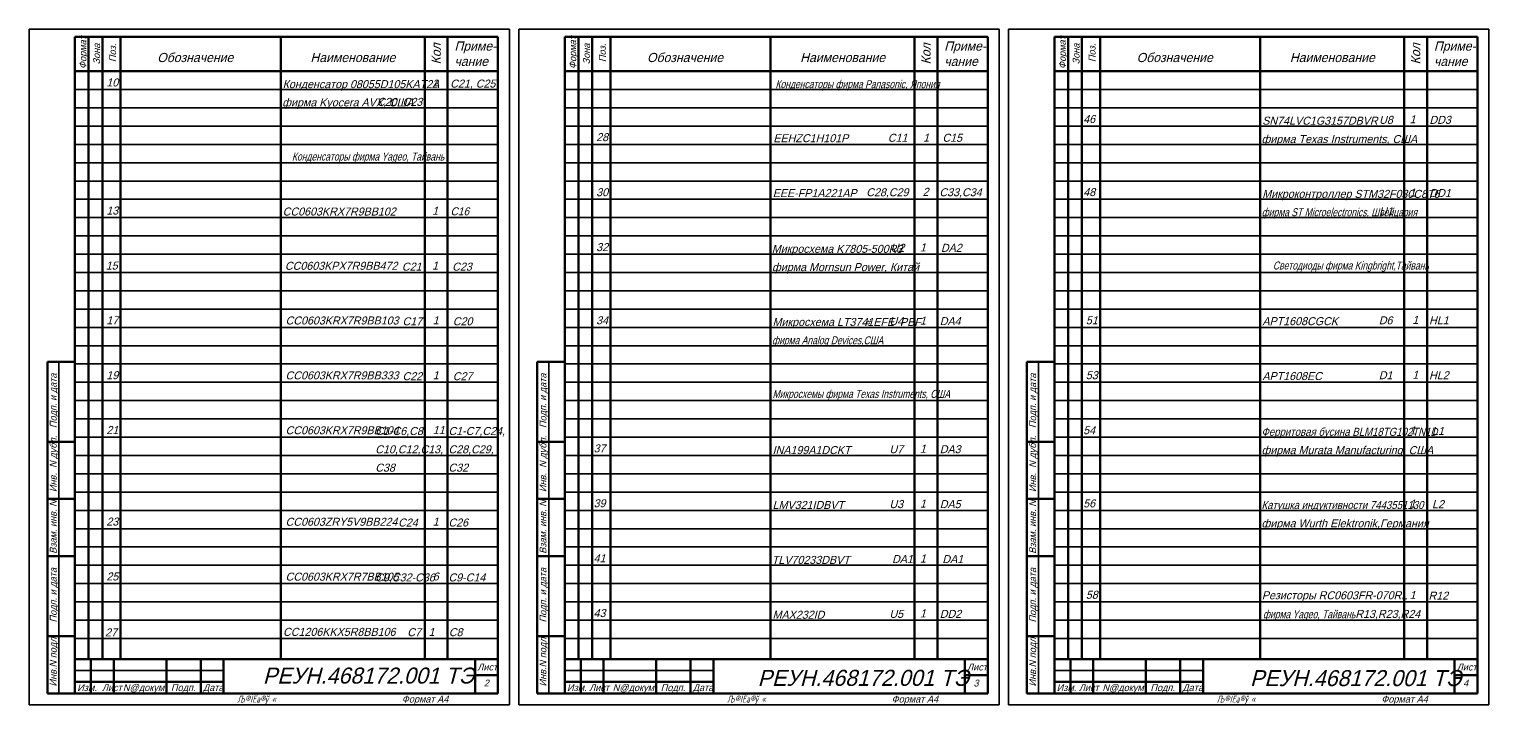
# Model space of a CAD drawing. Extents: x 23089 to 26268, y -1278 to -524.
# Drawn here: x 23942 to 24581, y -943 to -648 of the extents above; entities that cross this region are included whole.
import ezdxf

# ---------------------------------------------------------------- set-up
doc = ezdxf.new("R2010")
doc.units = 0
doc.header["$MEASUREMENT"] = 0
doc.layers.get('Defpoints').update_dxf_attribs({"color": 8, "linetype": 'CONTINUOUS'})
doc.layers.add('CONTUR', color=7, linetype='CONTINUOUS', lineweight=50)
doc.layers.add('DIM', color=1, linetype='CONTINUOUS', lineweight=35)
doc.layers.add('TEXT', color=1, linetype='CONTINUOUS')
doc.styles.add('ECKD', font='ec5cdwin.shx', dxfattribs={"oblique": 15})
doc.styles.add('ESKD', font='eskd', dxfattribs={"width": 0.9, "oblique": 15, "height": 4})

msp = doc.modelspace()

# ---------------------------------------------------------------- linework, layer by layer
at = {"layer": 'CONTUR'}
for p, q in [((23962.464, -651.449), (24147.464, -651.449)), ((23962.464, -938.449), (23962.464, -651.449)), ((23968.464, -651.449), (23968.464, -923.449)), ((23974.464, -651.449), (23974.464, -923.449)), ((23982.464, -651.449), (23982.464, -923.449)), ((24052.464, -651.449), (24052.464, -923.449)), ((24115.464, -651.449), (24115.464, -923.449)), ((24125.464, -651.449), (24125.464, -923.449)), ((24147.464, -651.449), (24147.464, -938.449)), ((24176.681, -938.449), (24176.681, -651.449)), ((24176.681, -651.449), (24361.681, -651.449)), ((24182.681, -651.449), (24182.681, -923.449)), ((24188.681, -651.449), (24188.681, -923.449)), ((24196.681, -651.449), (24196.681, -923.449)), ((24266.681, -651.449), (24266.681, -923.449)), ((24329.681, -651.449), (24329.681, -923.449)), ((24339.681, -651.449), (24339.681, -923.449)), ((24361.681, -651.449), (24361.681, -938.449)), ((24390.842, -938.449), (24390.842, -651.449)), ((24390.842, -651.449), (24575.842, -651.449)), ((24396.842, -651.449), (24396.842, -923.449)), ((24402.842, -651.449), (24402.842, -923.449)), ((24410.842, -651.449), (24410.842, -923.449)), ((24480.842, -651.449), (24480.842, -923.449)), ((24543.842, -651.449), (24543.842, -923.449)), ((24553.842, -651.449), (24553.842, -923.449)), ((24575.842, -651.449), (24575.842, -938.449)), ((23962.464, -666.449), (24147.464, -666.449)), ((24176.681, -666.449), (24361.681, -666.449)), ((24390.842, -666.449), (24575.842, -666.449)), ((23950.464, -828.449), (23950.464, -793.449)), ((23950.464, -793.449), (23962.464, -793.449)), ((24164.681, -828.449), (24164.681, -793.449)), ((24164.681, -793.449), (24176.681, -793.449)), ((24378.842, -828.449), (24378.842, -793.449)), ((24378.842, -793.449), (24390.842, -793.449)), ((23950.464, -853.449), (23950.464, -828.449)), ((23950.464, -828.449), (23962.464, -828.449)), ((23962.464, -828.449), (23950.464, -828.449)), ((24164.681, -828.449), (24176.681, -828.449)), ((24176.681, -828.449), (24164.681, -828.449)), ((24164.681, -853.449), (24164.681, -828.449)), ((24378.842, -828.449), (24390.842, -828.449)), ((24390.842, -828.449), (24378.842, -828.449)), ((24378.842, -853.449), (24378.842, -828.449)), ((23950.464, -878.449), (23950.464, -853.449)), ((23950.464, -853.449), (23962.464, -853.449)), ((23962.464, -853.449), (23950.464, -853.449)), ((24164.681, -878.449), (24164.681, -853.449)), ((24164.681, -853.449), (24176.681, -853.449)), ((24176.681, -853.449), (24164.681, -853.449)), ((24378.842, -878.449), (24378.842, -853.449)), ((24378.842, -853.449), (24390.842, -853.449)), ((24390.842, -853.449), (24378.842, -853.449)), ((23950.464, -913.449), (23950.464, -878.449)), ((23950.464, -878.449), (23962.464, -878.449)), ((23962.464, -878.449), (23950.464, -878.449)), ((24164.681, -913.449), (24164.681, -878.449)), ((24164.681, -878.449), (24176.681, -878.449)), ((24176.681, -878.449), (24164.681, -878.449)), ((24378.842, -913.449), (24378.842, -878.449)), ((24378.842, -878.449), (24390.842, -878.449)), ((24390.842, -878.449), (24378.842, -878.449)), ((23950.464, -913.449), (23962.464, -913.449)), ((23962.464, -913.449), (23950.464, -913.449)), ((23950.464, -938.449), (23950.464, -913.449)), ((24164.681, -938.449), (24164.681, -913.449)), ((24164.681, -913.449), (24176.681, -913.449)), ((24176.681, -913.449), (24164.681, -913.449)), ((24378.842, -938.449), (24378.842, -913.449)), ((24378.842, -913.449), (24390.842, -913.449)), ((24390.842, -913.449), (24378.842, -913.449)), ((23962.464, -923.449), (24147.464, -923.449)), ((23969.464, -923.449), (23969.464, -938.449)), ((23979.464, -923.449), (23979.464, -938.449)), ((24002.464, -923.449), (24002.464, -938.449)), ((24017.464, -923.449), (24017.464, -938.449)), ((24027.464, -923.449), (24027.464, -938.449)), ((24137.464, -923.449), (24137.464, -938.449)), ((24176.681, -923.449), (24361.681, -923.449)), ((24183.681, -923.449), (24183.681, -938.449)), ((24193.681, -923.449), (24193.681, -938.449)), ((24216.681, -923.449), (24216.681, -938.449)), ((24231.681, -923.449), (24231.681, -938.449)), ((24241.681, -923.449), (24241.681, -938.449)), ((24351.681, -923.449), (24351.681, -938.449)), ((24390.842, -923.449), (24575.842, -923.449)), ((24397.842, -923.449), (24397.842, -938.449)), ((24407.842, -923.449), (24407.842, -938.449)), ((24430.842, -923.449), (24430.842, -938.449)), ((24445.842, -923.449), (24445.842, -938.449)), ((24455.842, -923.449), (24455.842, -938.449)), ((24565.842, -923.449), (24565.842, -938.449)), ((24137.464, -930.449), (24147.464, -930.449)), ((24351.681, -930.449), (24361.681, -930.449)), ((24565.842, -930.449), (24575.842, -930.449)), ((23962.464, -933.449), (24027.464, -933.449)), ((24176.681, -933.449), (24241.681, -933.449)), ((24390.842, -933.449), (24455.842, -933.449)), ((23962.464, -938.449), (23950.464, -938.449)), ((24147.464, -938.449), (23962.464, -938.449)), ((24176.681, -938.449), (24164.681, -938.449)), ((24361.681, -938.449), (24176.681, -938.449)), ((24390.842, -938.449), (24378.842, -938.449)), ((24575.842, -938.449), (24390.842, -938.449))]:
    msp.add_line(p, q, dxfattribs=at)
at = {"layer": 'DIM'}
for p, q in [((23942.464, -943.449), (23942.464, -648.075)), ((23942.464, -648.075), (24152.464, -648.075)), ((24152.464, -648.075), (24152.464, -943.449)), ((24156.681, -943.449), (24156.681, -648.075)), ((24156.681, -648.075), (24366.681, -648.075)), ((24366.681, -648.075), (24366.681, -943.449)), ((24370.842, -943.449), (24370.842, -648.075)), ((24370.842, -648.075), (24580.842, -648.075)), ((24580.842, -648.075), (24580.842, -943.449)), ((23962.464, -674.449), (24147.464, -674.449)), ((24176.681, -674.449), (24361.681, -674.449)), ((24390.842, -674.449), (24575.842, -674.449)), ((23962.464, -682.449), (24147.464, -682.449)), ((24176.681, -682.449), (24361.681, -682.449)), ((24390.842, -682.449), (24575.842, -682.449)), ((23962.464, -690.449), (24147.464, -690.449)), ((24176.681, -690.449), (24361.681, -690.449)), ((24390.842, -690.449), (24575.842, -690.449)), ((23962.464, -698.449), (24147.464, -698.449)), ((24176.681, -698.449), (24361.681, -698.449)), ((24390.842, -698.449), (24575.842, -698.449)), ((23962.464, -706.449), (24147.464, -706.449)), ((24176.681, -706.449), (24361.681, -706.449)), ((24390.842, -706.449), (24575.842, -706.449)), ((23962.464, -714.449), (24147.464, -714.449)), ((24176.681, -714.449), (24361.681, -714.449)), ((24390.842, -714.449), (24575.842, -714.449)), ((23962.464, -722.449), (24147.464, -722.449)), ((24176.681, -722.449), (24361.681, -722.449)), ((24390.842, -722.449), (24575.842, -722.449)), ((23962.464, -730.449), (24147.464, -730.449)), ((24176.681, -730.449), (24361.681, -730.449)), ((24390.842, -730.449), (24575.842, -730.449)), ((23962.464, -738.449), (24147.464, -738.449)), ((24176.681, -738.449), (24361.681, -738.449)), ((24390.842, -738.449), (24575.842, -738.449)), ((23962.464, -746.449), (24147.464, -746.449)), ((24176.681, -746.449), (24361.681, -746.449)), ((24390.842, -746.449), (24575.842, -746.449)), ((23962.464, -754.449), (24147.464, -754.449)), ((24176.681, -754.449), (24361.681, -754.449)), ((24390.842, -754.449), (24575.842, -754.449)), ((23962.464, -762.449), (24147.464, -762.449)), ((24176.681, -762.449), (24361.681, -762.449)), ((24390.842, -762.449), (24575.842, -762.449)), ((23962.464, -770.449), (24147.464, -770.449)), ((24176.681, -770.449), (24361.681, -770.449)), ((24390.842, -770.449), (24575.842, -770.449)), ((23962.464, -778.449), (24147.464, -778.449)), ((24176.681, -778.449), (24361.681, -778.449)), ((24390.842, -778.449), (24575.842, -778.449)), ((23962.464, -786.449), (24147.464, -786.449)), ((24176.681, -786.449), (24361.681, -786.449)), ((24390.842, -786.449), (24575.842, -786.449)), ((23955.464, -793.449), (23955.464, -938.449)), ((23962.464, -794.449), (24147.464, -794.449)), ((24169.681, -793.449), (24169.681, -938.449)), ((24176.681, -794.449), (24361.681, -794.449)), ((24383.842, -793.449), (24383.842, -938.449)), ((24390.842, -794.449), (24575.842, -794.449)), ((23962.464, -802.449), (24147.464, -802.449)), ((24176.681, -802.449), (24361.681, -802.449)), ((24390.842, -802.449), (24575.842, -802.449)), ((23962.464, -810.449), (24147.464, -810.449)), ((24176.681, -810.449), (24361.681, -810.449)), ((24390.842, -810.449), (24575.842, -810.449)), ((23962.464, -818.449), (24147.464, -818.449)), ((24176.681, -818.449), (24361.681, -818.449)), ((24390.842, -818.449), (24575.842, -818.449)), ((23962.464, -826.449), (24147.464, -826.449)), ((24176.681, -826.449), (24361.681, -826.449)), ((24390.842, -826.449), (24575.842, -826.449)), ((23962.464, -834.449), (24147.464, -834.449)), ((24176.681, -834.449), (24361.681, -834.449)), ((24390.842, -834.449), (24575.842, -834.449)), ((23962.464, -842.449), (24147.464, -842.449)), ((24176.681, -842.449), (24361.681, -842.449)), ((24390.842, -842.449), (24575.842, -842.449)), ((23962.464, -850.449), (24147.464, -850.449)), ((24176.681, -850.449), (24361.681, -850.449)), ((24390.842, -850.449), (24575.842, -850.449)), ((23962.464, -858.449), (24147.464, -858.449)), ((24176.681, -858.449), (24361.681, -858.449)), ((24390.842, -858.449), (24575.842, -858.449)), ((23962.464, -866.449), (24147.464, -866.449)), ((24176.681, -866.449), (24361.681, -866.449)), ((24390.842, -866.449), (24575.842, -866.449)), ((23962.464, -874.449), (24147.464, -874.449)), ((24176.681, -874.449), (24361.681, -874.449)), ((24390.842, -874.449), (24575.842, -874.449)), ((23962.464, -882.449), (24147.464, -882.449)), ((24176.681, -882.449), (24361.681, -882.449)), ((24390.842, -882.449), (24575.842, -882.449)), ((23962.464, -890.449), (24147.464, -890.449)), ((24176.681, -890.449), (24361.681, -890.449)), ((24390.842, -890.449), (24575.842, -890.449)), ((23962.464, -898.449), (24147.464, -898.449)), ((24176.681, -898.449), (24361.681, -898.449)), ((24390.842, -898.449), (24575.842, -898.449)), ((23962.464, -906.449), (24147.464, -906.449)), ((24176.681, -906.449), (24361.681, -906.449)), ((24390.842, -906.449), (24575.842, -906.449)), ((23962.464, -914.449), (24147.464, -914.449)), ((24176.681, -914.449), (24361.681, -914.449)), ((24390.842, -914.449), (24575.842, -914.449)), ((23962.464, -928.449), (24027.464, -928.449)), ((24176.681, -928.449), (24241.681, -928.449)), ((24390.842, -928.449), (24455.842, -928.449)), ((24152.464, -943.449), (23942.464, -943.449)), ((24156.681, -943.449), (24366.681, -943.449)), ((24370.842, -943.449), (24580.842, -943.449))]:
    msp.add_line(p, q, dxfattribs=at)

# ---------------------------------------------------------------- texts
at = {"layer": 'Defpoints', "style": 'ECKD', "oblique": 15}
for s, p in [('C20, C23', (24094.599, -681.606)), ('U8', (24532.867, -689.458)), ('С11', (24317.992, -697.299)), ('С28,С29', (24308.558, -721.112)), ('U1', (24532.867, -729.458)), ('U2', (24319.233, -745.411)), ('С21', (24105.468, -753.637)), ('С17', (24105.743, -777.54)), ('U4', (24318.706, -777.458)), ('D6', (24532.719, -777.112)), ('D1', (24532.719, -801.112)), ('С22', (24105.743, -801.54)), ('C1-C6,C8,', (24093.832, -825.509)), ('C10,C12,C13,', (24093.832, -833.509)), ('U7', (24318.706, -833.458)), ('C38', (24093.832, -841.509)), ('U3', (24318.706, -857.458)), ('С24', (24103.832, -865.509)), ('DA1', (24319.851, -881.483)), ('С9,C32-C36', (24093.832, -889.509)), ('U5', (24318.706, -905.458)), ('R13,R23,R24', (24522.471, -905.477)), ('С7', (24107.84, -913.452))]:
    msp.add_text(s, height=3.5, dxfattribs=at).set_placement(p)
at = {"layer": 'DIM', "style": 'ECKD', "oblique": 15}
for s, height, p in [('Формат', 3, (23967.464, -665.449)), ('Формат', 3, (24181.681, -665.449)), ('Формат', 3, (24395.842, -665.449)), ('Зона', 3, (23973.464, -663.449)), ('Поз.', 3, (23980.464, -662.449)), ('Кол', 4, (24122.464, -663.449)), ('Зона', 3, (24187.681, -663.449)), ('Поз.', 3, (24194.681, -662.449)), ('Кол', 4, (24336.681, -663.449)), ('Зона', 3, (24401.842, -663.449)), ('Поз.', 3, (24408.842, -662.449)), ('Кол', 4, (24550.842, -663.449)), ('Подп. и дата', 3, (23954.464, -822.449)), ('Подп. и дата', 3, (24168.681, -822.449)), ('Подп. и дата', 3, (24382.842, -822.449)), ('Инв.  N дубл.', 3, (23954.464, -850.449)), ('Инв.  N дубл.', 3, (24168.681, -850.449)), ('Инв.  N дубл.', 3, (24382.842, -850.449)), ('Взам. инв. N', 3, (23954.464, -877.449)), ('Взам. инв. N', 3, (24168.681, -877.449)), ('Взам. инв. N', 3, (24382.842, -877.449)), ('Подп. и дата', 3, (23954.464, -907.449)), ('Подп. и дата', 3, (24168.681, -907.449)), ('Подп. и дата', 3, (24382.842, -907.449)), ('Инв.N подл.', 3, (23954.464, -935.449)), ('Инв.N подл.', 3, (24168.681, -935.449)), ('Инв.N подл.', 3, (24382.842, -935.449))]:
    msp.add_text(s, height=height, rotation=90, dxfattribs=at).set_placement(p)
for s, height, p in [('Приме-', 4, (24128.464, -657.449)), ('Приме-', 4, (24342.681, -657.449)), ('Приме-', 4, (24556.842, -657.449)), ('Обозначение', 4, (23998.464, -662.449)), ('Наименование', 4, (24065.464, -662.449)), ('чание', 4, (24128.464, -664.115)), ('Обозначение', 4, (24212.681, -662.449)), ('Наименование', 4, (24279.681, -662.449)), ('чание', 4, (24342.681, -664.115)), ('Обозначение', 4, (24426.842, -662.449)), ('Наименование', 4, (24493.842, -662.449)), ('чание', 4, (24556.842, -664.115)), ('27', 3.5, (23975.652, -913.546)), ('CC1206KKX5R8BB106', 3.5, (24053.496, -913.318)), ('1', 3.5, (24117.131, -913.374)), ('С8', 3.5, (24126.001, -913.452)), ('Лист', 3, (24138.464, -928.449)), ('Лист', 3, (24352.681, -928.449)), ('Лист', 3, (24566.842, -928.449)), ('РЕУН.468172.001 ТЭ', 7, (24044.691, -934.179)), ('РЕУН.468172.001 ТЭ', 7, (24261.085, -935.17)), ('РЕУН.468172.001 ТЭ', 7, (24476.402, -935.295)), ('Изм.  Лист', 3, (23963.464, -937.449)), ('N@докум.', 3, (23983.464, -937.449)), ('Подп.', 3, (24004.464, -937.449)), ('Дата', 3, (24018.464, -937.449)), ('Изм. Лист', 3, (24177.681, -937.449)), ('N@докум.', 3, (24197.681, -937.449)), ('Подп.', 3, (24218.681, -937.449)), ('Дата', 3, (24232.681, -937.449)), ('Изм. Лист', 3, (24391.842, -937.449)), ('N@докум.', 3, (24411.842, -937.449)), ('Подп.', 3, (24432.842, -937.449)), ('Дата', 3, (24446.842, -937.449)), ('Формат A4', 3, (24105.464, -942.449)), ('Формат A4', 3, (24319.681, -942.449)), ('Формат A4', 3, (24533.842, -942.449))]:
    msp.add_text(s, height=height, dxfattribs=at).set_placement(p)
at = {"layer": 'DIM', "style": 'ESKD', "oblique": 15, "width": 0.8}
for p in [(24033.495, -942.449), (24247.713, -942.449), (24461.874, -942.449)]:
    msp.add_text('Љ®ЇЁа®ў\xa0«', height=3, dxfattribs=at).set_placement(p)
at = {"layer": 'DIM', "insert": (24308.334, -775.105), "char_height": 2.5, "attachment_point": 1, "style": 'ECKD'}
msp.add_mtext_dynamic_manual_height_columns('{\\fTimes New Roman|b0|i0|c204|p18;#}', width=3.02726, gutter_width=12.5, heights=[2.55], dxfattribs=at)
at = {"layer": 'TEXT', "style": 'ECKD', "oblique": 15}
for s, height, p in [('10', 3.5, (23976.222, -673.093)), ('Конденсатор 08055D105KAT2A', 3.5, (24053.34, -673.842)), ('2', 3.5, (24118.613, -673.624)), ('C21, C25', 3.5, (24126.599, -673.606)), ('фирма Kyocera AVX, США', 3.5, (24053.146, -681.835)), ('46', 3.5, (24403.472, -689.09)), ('SN74LVC1G3157DBVR', 3.5, (24481.762, -689.832)), ('1', 3.5, (24546.199, -689.238)), ('DD3', 3.5, (24554.867, -689.458)), ('28', 3.5, (24190.437, -697.023)), ('EEHZC1H101P', 3.5, (24267.94, -697.471)), ('1', 3.5, (24333.438, -697.25)), ('С15', 3.5, (24341.879, -697.299)), ('фирма Texas Instruments, США', 3.5, (24481.434, -697.857)), ('30', 3.5, (24190.45, -721.094)), ('EEE-FP1A221AP', 3.5, (24267.669, -721.474)), ('2', 3.5, (24333.226, -720.928)), ('С33,С34', 3.5, (24340.558, -721.112)), ('48', 3.5, (24403.487, -721.045)), ('Микроконтроллер STM32F030C8T6', 3.5, (24481.762, -721.832)), ('1', 3.5, (24546.199, -721.238)), ('DD1', 3.5, (24554.867, -721.458)), ('13', 3.5, (23976.222, -729.093)), ('CC0603KRX7R9BB102', 3.5, (24053.351, -729.541)), ('1', 3.5, (24118.72, -729.226)), ('32', 3.5, (24190.439, -745.093)), ('Микросхема K7805-500R3', 3.5, (24267.273, -745.857)), ('1', 3.5, (24332.038, -745.238)), ('DA2', 3.5, (24341.233, -745.411)), ('15', 3.5, (23975.948, -753.189)), ('CC0603KPX7R9BB472', 3.5, (24054.32, -753.274)), ('1', 3.5, (24118.696, -753.185)), ('С23', 3.5, (24127.468, -753.637)), ('фирма Mornsun Power, Китай', 3.5, (24267.363, -753.835)), ('17', 3.5, (23976.222, -777.093)), ('CC0603KRX7R9BB103', 3.5, (24054.595, -777.177)), ('1', 3.5, (24118.97, -777.088)), ('С20', 3.5, (24127.743, -777.54)), ('34', 3.5, (24190.439, -777.093)), ('Микросхема LT3741EFE  PBF', 3.5, (24267.601, -777.832)), ('1', 3.5, (24332.038, -777.238)), ('DA4', 3.5, (24340.706, -777.458)), ('51', 3.5, (24404.611, -777.094)), ('APT1608CGCK', 3.5, (24481.831, -777.474)), ('1', 3.5, (24547.387, -776.928)), ('HL1', 3.5, (24554.719, -777.112)), ('19', 3.5, (23976.222, -801.093)), ('CC0603KRX7R9BB333', 3.5, (24054.595, -801.177)), ('1', 3.5, (24118.97, -801.088)), ('53', 3.5, (24404.611, -801.094)), ('APT1608EC', 3.5, (24481.831, -801.474)), ('1', 3.5, (24547.387, -800.928)), ('HL2', 3.5, (24554.719, -801.112)), ('С27', 3.5, (24127.743, -801.54)), ('21', 3.5, (23976.222, -825.093)), ('CC0603KRX7R9BB104', 3.5, (24054.595, -825.177)), ('11', 3.5, (24118.97, -825.088)), ('C1-C7,С24,', 3.5, (24125.832, -825.509)), ('54', 3.5, (24403.465, -825.153)), ('1', 3.5, (24546.199, -825.238)), ('L1', 3.5, (24556.012, -825.483)), ('37', 3.5, (24189.311, -833.09)), ('1', 3.5, (24332.038, -833.238)), ('C28,C29,', 3.5, (24125.832, -833.509)), ('INA199A1DCKT', 3.5, (24267.601, -833.832)), ('DA3', 3.5, (24340.706, -833.458)), ('фирма Murata Manufacturing, США', 3.5, (24481.434, -833.857)), ('С32', 3.5, (24125.832, -841.509)), ('39', 3.5, (24189.311, -857.09)), ('LMV321IDBVT', 3.5, (24267.601, -857.832)), ('1', 3.5, (24332.038, -857.238)), ('DA5', 3.5, (24340.706, -857.458)), ('56', 3.5, (24403.465, -857.153)), ('1', 3.5, (24546.199, -857.238)), ('L2', 3.5, (24556.012, -857.483)), ('23', 3.5, (23976.222, -865.093)), ('CC0603ZRY5V9BB224', 3.5, (24054.595, -865.177)), ('1', 3.5, (24118.97, -865.088)), ('С26', 3.5, (24125.832, -865.509)), ('фирма Wurth Elektronik,Германия', 3.5, (24481.434, -865.857)), ('41', 3.5, (24189.304, -881.153)), ('TLV70233DBVT', 3.5, (24267.273, -881.857)), ('1', 3.5, (24332.038, -881.238)), ('DA1', 3.5, (24341.851, -881.483)), ('25', 3.5, (23976.222, -889.093)), ('CC0603KRX7R7BB105', 3.5, (24054.595, -889.177)), ('6', 3.5, (24118.97, -889.088)), ('С9-С14', 3.5, (24125.832, -889.509)), ('58', 3.5, (24404.601, -897.093)), ('Резисторы RC0603FR-070RL', 3.5, (24481.586, -897.322)), ('1', 3.5, (24546.199, -897.238)), ('R12', 3.5, (24554.471, -897.477)), ('43', 3.5, (24189.311, -905.09)), ('MAX232ID', 3.5, (24267.601, -905.832)), ('1', 3.5, (24332.038, -905.238)), ('DD2', 3.5, (24340.706, -905.458)), ('2', 3, (24141.264, -935.449)), ('3', 3, (24355.481, -935.449)), ('4', 3, (24569.642, -935.449))]:
    msp.add_text(s, height=height, dxfattribs=at).set_placement(p)
for s, width, p in [('Конденсаторы фирма Panasonic, Япония', 0.8, (24268.86, -673.861)), ('Конденсаторы фирма Yageo, Тайвань', 0.8, (24057.384, -705.504)), ('С16', 0.95, (24126.737, -729.447)), ('фирма ST Microelectronics, Швейцария', 0.8, (24481.524, -729.835)), ('Светодиоды фирма Kingbright,Тайвань', 0.8, (24486.407, -753.137)), ('фирма Analog Devices,США', 0.8, (24267.363, -785.835)), ('Микросхемы фирма Texas Instruments, США', 0.8, (24267.586, -809.288)), ('Ферритовая бусина BLM18TG102TN1D', 0.9, (24481.434, -825.857)), ('Катушка индуктивности 7443551130', 0.9, (24481.434, -857.857)), ('фирма Yageo, Тайвань', 0.8, (24482.06, -905.608))]:
    msp.add_text(s, height=3.5, dxfattribs=dict(at, width=width)).set_placement(p)

doc.saveas('drawing.dxf')
